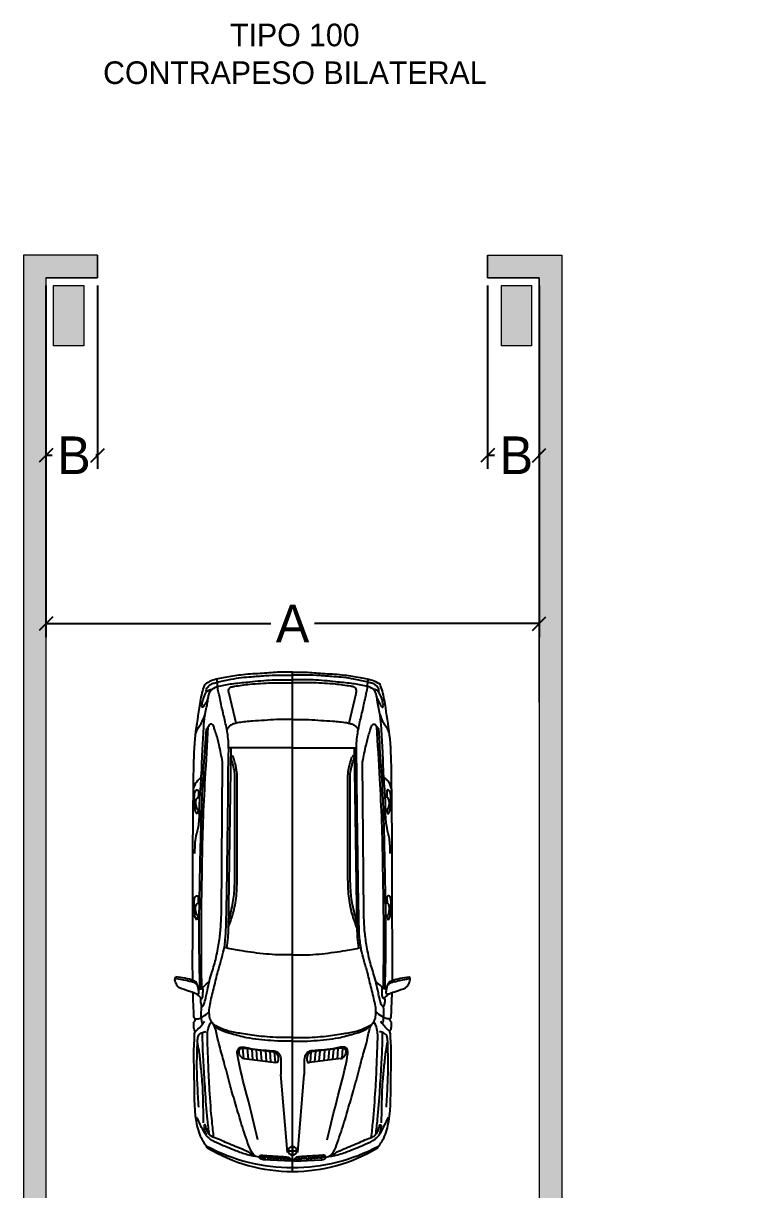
# Model space of a CAD drawing. Header units: millimetres. Extents: x -91473 to 54282, y -59594 to -16661.
# Drawn here: x -25806 to -20972, y -24462 to -16726 of the extents above; entities that cross this region are included whole.
import ezdxf

# ---------------------------------------------------------------- set-up
doc = ezdxf.new("R2010")
doc.units = ezdxf.units.MM
doc.header["$LTSCALE"] = 50
doc.header["$PDMODE"] = 3
doc.header["$PDSIZE"] = -20
doc.styles.get("Standard").update_dxf_attribs({"font": 'cdm.shx'})
doc.dimstyles.new('ELIAS', dxfattribs={"dimscale": 500, "dimtxt": 0.45, "dimasz": 0.18, "dimexe": 0.18, "dimexo": 0.1, "dimgap": 0.09, "dimtad": 0, "dimtih": 1, "dimtoh": 1, "dimdec": 0, "dimzin": 0, "dimdsep": 46, "dimtxsty": 'Standard', "dimcen": 0.09, "dimadec": 0, "dimazin": 0, "dimtfac": 1, "dimtdec": 0, "dimtofl": 0, "dimtmove": 0, "dimatfit": 3, "dimfxl": 1, "dimtolj": 1, "dimtzin": 0, "dimarcsym": 0})

# ---------------------------------------------------------------- blocks, each defined once
blk = doc.blocks.new('_Oblique')
at = {"color": 0, "linetype": 'ByBlock', "lineweight": -2}
blk.add_line((-0.5, -0.5), (0.5, 0.5), dxfattribs=at)
blk = doc.blocks.new('*D12')
at = {"color": 0, "lineweight": -2, "transparency": 16777216}
for p, q in [((-25656.3, -18463.7), (-25656.3, -19680.7)), ((-25314.2, -18463.7), (-25314.2, -19680.7)), ((-25656.3, -19590.7), (-25616.3, -19590.7)), ((-25314.2, -19590.7), (-25326.3, -19590.7))]:
    blk.add_line(p, q, dxfattribs=at)
at = {"layer": 'Defpoints', "color": 0, "lineweight": 30, "transparency": 16777216}
for p in [(-25656.3, -18413.7), (-25314.2, -18413.7), (-25656.3, -19590.7)]:
    blk.add_point(p, dxfattribs=at)
at = {"color": 0, "lineweight": -2, "transparency": 16777216, "xscale": 90, "yscale": 90, "zscale": 90, "rotation": 180}
blk.add_blockref('_Oblique', (-25656.3, -19590.7), dxfattribs=at)
at = {"color": 0, "lineweight": -2, "transparency": 16777216, "xscale": 90, "yscale": 90, "zscale": 90}
blk.add_blockref('_Oblique', (-25314.2, -19590.7), dxfattribs=at)
at = {"color": 0, "lineweight": 18, "transparency": 16777216, "insert": (-25471.3, -19590.7), "char_height": 250, "attachment_point": 5}
blk.add_mtext('\\A1;B', dxfattribs=at)
blk = doc.blocks.new('*D14')
at = {"color": 0, "lineweight": -2, "transparency": 16777216}
for p, q in [((-25656.3, -18463.7), (-25656.3, -20797.2)), ((-22387.3, -18463.7), (-22387.3, -20797.2)), ((-25656.3, -20707.2), (-24166.8, -20707.2)), ((-22387.3, -20707.2), (-23876.8, -20707.2))]:
    blk.add_line(p, q, dxfattribs=at)
at = {"layer": 'Defpoints', "color": 0, "lineweight": 30, "transparency": 16777216}
for p in [(-25656.3, -18413.7), (-22387.3, -18413.7), (-22387.3, -20707.2)]:
    blk.add_point(p, dxfattribs=at)
at = {"color": 0, "lineweight": -2, "transparency": 16777216, "xscale": 90, "yscale": 90, "zscale": 90, "rotation": 180}
blk.add_blockref('_Oblique', (-25656.3, -20707.2), dxfattribs=at)
at = {"color": 0, "lineweight": -2, "transparency": 16777216, "xscale": 90, "yscale": 90, "zscale": 90}
blk.add_blockref('_Oblique', (-22387.3, -20707.2), dxfattribs=at)
at = {"color": 0, "lineweight": 18, "transparency": 16777216, "insert": (-24021.8, -20707.2), "char_height": 250, "attachment_point": 5}
blk.add_mtext('\\A1;A', dxfattribs=at)
blk = doc.blocks.new('*D23')
at = {"color": 0, "lineweight": -2, "transparency": 16777216}
for p, q in [((-22729.4, -18463.7), (-22729.4, -19680.7)), ((-22387.3, -18463.7), (-22387.3, -19680.7)), ((-22729.4, -19590.7), (-22683.6, -19590.7)), ((-22387.3, -19590.7), (-22393.6, -19590.7))]:
    blk.add_line(p, q, dxfattribs=at)
at = {"layer": 'Defpoints', "color": 0, "lineweight": 30, "transparency": 16777216}
for p in [(-22729.4, -18413.7), (-22387.3, -18413.7), (-22387.3, -19590.7)]:
    blk.add_point(p, dxfattribs=at)
at = {"color": 0, "lineweight": -2, "transparency": 16777216, "xscale": 90, "yscale": 90, "zscale": 90, "rotation": 180}
blk.add_blockref('_Oblique', (-22729.4, -19590.7), dxfattribs=at)
at = {"color": 0, "lineweight": -2, "transparency": 16777216, "xscale": 90, "yscale": 90, "zscale": 90}
blk.add_blockref('_Oblique', (-22387.3, -19590.7), dxfattribs=at)
at = {"color": 0, "lineweight": 18, "transparency": 16777216, "insert": (-22538.6, -19590.7), "char_height": 250, "attachment_point": 5}
blk.add_mtext('\\A1;B', dxfattribs=at)

msp = doc.modelspace()

# ---------------------------------------------------------------- hatches: boundary and pattern name
at = {"lineweight": 30}
h = msp.add_hatch(color=6, dxfattribs=at)
h.dxf.hatch_style = 1
h.paths.add_polyline_path([(-25656.3, -18413.7), (-25314.2, -18413.7), (-25314.2, -18263.7), (-25806.3, -18263.7), (-25806.3, -25185.6), (-22237.3, -25185.6), (-22237.3, -18263.7), (-22729.4, -18263.7), (-22729.4, -18413.7), (-22387.3, -18413.7), (-22387.3, -21230.1), (-22387.3, -25035.6), (-25656.3, -25035.6)])
h = msp.add_hatch(color=7, dxfattribs=at)
h.dxf.hatch_style = 1
h.paths.add_polyline_path([(-25406.3, -18463.7), (-25606.3, -18463.7), (-25606.3, -18863.7), (-25406.3, -18863.7)])
h.paths.add_polyline_path([(-22437.3, -18463.7), (-22637.3, -18463.7), (-22637.3, -18863.7), (-22437.3, -18863.7)])
h.paths.add_polyline_path([(-16518.8, -18463.7), (-16718.8, -18463.7), (-16718.8, -18863.7), (-16518.8, -18863.7)])
h.paths.add_polyline_path([(-16518.8, -18913.7), (-16718.8, -18913.7), (-16718.8, -19313.7), (-16518.8, -19313.7)])
h.paths.add_polyline_path([(-13196.5, -24585.6), (-13396.5, -24585.6), (-13396.5, -24985.6), (-13196.5, -24985.6)])
h.paths.add_polyline_path([(-10227.5, -24585.6), (-10427.5, -24585.6), (-10427.5, -24985.6), (-10227.5, -24985.6)])

# ---------------------------------------------------------------- linework, layer by layer
at = {"lineweight": 18}
for p, q in [((-25806.3, -18263.7), (-25806.3, -25185.6)), ((-25314.2, -18263.7), (-25806.3, -18263.7)), ((-25314.2, -18263.7), (-25806.3, -18263.7)), ((-25314.2, -18263.7), (-25314.2, -18413.7)), ((-25314.2, -18413.7), (-25314.2, -18263.7)), ((-22729.4, -18263.7), (-22729.4, -18413.7)), ((-22729.4, -18263.7), (-22237.3, -18263.7)), ((-22729.4, -18263.7), (-22237.3, -18263.7)), ((-22729.4, -18413.7), (-22729.4, -18263.7)), ((-22237.3, -18263.7), (-22237.3, -25185.6)), ((-25314.2, -18413.7), (-25656.3, -18413.7)), ((-25656.3, -18413.7), (-25314.2, -18413.7)), ((-25656.3, -18413.7), (-25656.3, -25035.6)), ((-25606.3, -18463.7), (-25406.3, -18463.7)), ((-25606.3, -18863.7), (-25606.3, -18463.7)), ((-25406.3, -18463.7), (-25406.3, -18863.7)), ((-22729.4, -18413.7), (-22387.3, -18413.7)), ((-22387.3, -18413.7), (-22729.4, -18413.7)), ((-22637.3, -18463.7), (-22437.3, -18463.7)), ((-22637.3, -18863.7), (-22637.3, -18463.7)), ((-22437.3, -18463.7), (-22437.3, -18863.7)), ((-22387.3, -18413.7), (-22387.3, -21230.1)), ((-22387.3, -21230.1), (-22387.3, -18413.7)), ((-25406.3, -18863.7), (-25606.3, -18863.7)), ((-22437.3, -18863.7), (-22637.3, -18863.7)), ((-22387.3, -21230.1), (-22387.3, -25035.6))]:
    msp.add_line(p, q, dxfattribs=at)
for p, q in [((-24021.8, -21030), (-24120.7, -21030)), ((-24021.8, -24341.1), (-24021.8, -21030)), ((-24021.8, -21030), (-23922.9, -21030)), ((-24113.4, -21079.1), (-24021.8, -21079.1)), ((-24111.3, -21048), (-24021.8, -21048)), ((-24106.5, -21099.5), (-24021.8, -21099.5)), ((-23932.3, -21048), (-24021.8, -21048)), ((-23930.3, -21079.1), (-24021.8, -21079.1)), ((-23937.2, -21099.5), (-24021.8, -21099.5)), ((-24396.5, -21367.7), (-24442.5, -21171.3)), ((-23647.2, -21367.7), (-23601.1, -21171.3)), ((-24021.8, -21343.2), (-24128.9, -21343.2)), ((-24021.8, -21343.2), (-23914.7, -21343.2)), ((-24430.8, -21531.6), (-24448.4, -22730.8)), ((-24021.8, -21531.6), (-24445.4, -21531.6)), ((-24021.8, -21531.6), (-23598.3, -21531.6)), ((-23612.8, -21531.6), (-23595.2, -22730.8)), ((-24493.8, -22635), (-24486.3, -21622.9)), ((-23549.9, -22635), (-23557.3, -21622.9)), ((-24404.6, -22334), (-24404.6, -21744.3)), ((-24388.9, -22387.6), (-24388.9, -21760.3)), ((-23654.8, -22387.6), (-23654.8, -21760.3)), ((-23639.1, -22334), (-23639.1, -21744.3)), ((-24021.8, -22904.6), (-24136.1, -22904.6)), ((-24021.8, -22904.6), (-23907.5, -22904.6)), ((-24021.8, -23453.2), (-24095.8, -23453.2)), ((-24021.8, -23477.3), (-24075.1, -23477.3)), ((-24021.8, -23453.2), (-23947.8, -23453.2)), ((-24021.8, -23477.3), (-23968.6, -23477.3)), ((-24353, -23522.3), (-24347.9, -23591.2)), ((-24343.9, -23592.1), (-24133.3, -23618)), ((-24339.2, -23523.2), (-24145.2, -23546.6)), ((-24321.8, -23525.4), (-24316.6, -23595.5)), ((-24292.8, -23528.9), (-24287.5, -23599)), ((-24264.1, -23532.2), (-24258.8, -23602.6)), ((-24233.8, -23535.9), (-24228.5, -23606.3)), ((-24201.8, -23539.7), (-24196.5, -23610.2)), ((-24173.5, -23543.2), (-24168.2, -23613.7)), ((-24143.1, -23547.7), (-24138, -23617.5)), ((-23699.8, -23592.1), (-23910.3, -23618)), ((-23900.5, -23547.7), (-23905.7, -23617.5)), ((-23704.5, -23523.2), (-23898.5, -23546.6)), ((-23870.2, -23543.2), (-23875.4, -23613.7)), ((-23841.9, -23539.7), (-23847.1, -23610.2)), ((-23809.9, -23535.9), (-23815.1, -23606.3)), ((-23779.6, -23532.2), (-23784.8, -23602.6)), ((-23750.9, -23528.9), (-23756.1, -23599)), ((-23721.8, -23525.4), (-23727, -23595.5)), ((-23690.6, -23522.3), (-23695.7, -23591.2)), ((-24056.5, -24215.3), (-24099.6, -23697.2)), ((-23987.1, -24215.3), (-23944, -23697.2)), ((-24050.2, -24203.3), (-23993.5, -24203.3)), ((-24021.8, -24174.9), (-24021.8, -24231.6)), ((-24029.4, -24273), (-24213.7, -24263.7)), ((-24014.2, -24273), (-23830, -24263.7))]:
    msp.add_line(p, q)
for points in [[(-24242.6, -24245.5), (-24213.7, -24245.5), (-24213.7, -24252), (-24202.6, -24252), (-24202.6, -24242.9), (-24189, -24242.9), (-24189, -24253.5), (-24181, -24253.5), (-24181, -24243.4), (-24169.9, -24243.4), (-24169.9, -24254.5), (-24162.9, -24254.5), (-24162.9, -24248), (-24149.8, -24248), (-24149.8, -24257), (-24139.7, -24257), (-24139.7, -24250), (-24126.7, -24250), (-24126.7, -24258.5), (-24115.1, -24258.5), (-24115.1, -24250.5), (-24102.5, -24250.5), (-24102.5, -24257), (-24095.5, -24257), (-24095.5, -24251.5), (-24081.4, -24251.5), (-24081.4, -24261.6), (-24072.4, -24261.6), (-24072.4, -24255.5), (-24058.3, -24255.5), (-24058.3, -24265.1), (-24048.7, -24265.1), (-24048.7, -24265.1), (-24048.7, -24260.1), (-24032.8, -24260.7)], [(-23801.1, -24245.5), (-23830, -24245.5), (-23830, -24252), (-23841.1, -24252), (-23841.1, -24242.9), (-23854.6, -24242.9), (-23854.6, -24253.5), (-23862.7, -24253.5), (-23862.7, -24243.4), (-23873.7, -24243.4), (-23873.7, -24254.5), (-23880.8, -24254.5), (-23880.8, -24248), (-23893.9, -24248), (-23893.9, -24257), (-23903.9, -24257), (-23903.9, -24250), (-23917, -24250), (-23917, -24258.5), (-23928.5, -24258.5), (-23928.5, -24250.5), (-23941.1, -24250.5), (-23941.1, -24257), (-23948.2, -24257), (-23948.2, -24251.5), (-23962.2, -24251.5), (-23962.2, -24261.6), (-23971.3, -24261.6), (-23971.3, -24255.5), (-23985.4, -24255.5), (-23985.4, -24265.1), (-23994.9, -24265.1), (-23994.9, -24265.1), (-23994.9, -24260.1), (-24010.8, -24260.7)]]:
    msp.add_lwpolyline(points)
for centre, radius, start, end in [((-24022.1, -23114.4), 1200.9, 241.72905, 270.01189), ((-24019.3, -23240.5), 1100.5, 238.9345, 269.8703), ((-24021.8, -24203.3), 28.3, 90, 270), ((-24021.6, -23114.4), 1200.9, 269.98811, 298.27095), ((-24021.8, -24203.3), 28.3, 270, 90), ((-24024.3, -23240.5), 1100.5, 270.1297, 301.0655)]:
    msp.add_arc(centre, radius, start, end)
for points in [[(-24120.7, -21030), (-24237.1, -21038.2), (-24365.8, -21048), (-24469.9, -21065.1), (-24561.8, -21087), (-24601.6, -21108.5)], [(-23922.9, -21030), (-23806.5, -21038.2), (-23677.9, -21048), (-23573.7, -21065.1), (-23481.8, -21087), (-23442, -21108.5)], [(-24668.7, -22231.7), (-24663.2, -22132.8), (-24647.8, -22064.6), (-24641.2, -22020.7), (-24637.9, -21898.7), (-24628.1, -21747), (-24619.2, -21552.9), (-24610.5, -21402.3), (-24602.8, -21316.6), (-24585.2, -21227.6), (-24581.9, -21201.2), (-24561, -21147.4), (-24544.6, -21134.2), (-24498.4, -21118.8), (-24411.3, -21104.4), (-24305.9, -21093.4), (-24157.3, -21080.2), (-24113.4, -21079.1)], [(-24593.3, -21161.5), (-24592.6, -21142.4), (-24584, -21127.6), (-24564.6, -21110.3), (-24542.4, -21101.1), (-24513, -21094.2), (-24428.6, -21076.5), (-24360.3, -21064.3), (-24294.5, -21059.4), (-24202.4, -21052), (-24111.3, -21048)], [(-24559.7, -23347.3), (-24567.8, -23333.3), (-24572.1, -23313.2), (-24574.1, -23268), (-24566.6, -23220.4), (-24540.7, -23113), (-24516.5, -23015.4), (-24494, -22936.7), (-24477.5, -22870.1), (-24473.6, -22850.3), (-24467.6, -22806.2), (-24462.6, -22717.9), (-24458.8, -22553.9), (-24455.5, -22360.5), (-24452.4, -22093.9), (-24449.3, -21888.1), (-24447, -21637.6), (-24445.4, -21528.9), (-24448.5, -21471.1), (-24465.4, -21371), (-24487, -21279.1), (-24507, -21186.6), (-24513.9, -21155.1), (-24517.8, -21135), (-24518.8, -21115.1), (-24519.8, -21101.4), (-24521.7, -21089.7), (-24522.1, -21074.5)], [(-24442.5, -21171.3), (-24445.4, -21148.4), (-24440.1, -21135.5), (-24428, -21127.4), (-24405.9, -21122.4), (-24305.5, -21109.2), (-24161.1, -21100.5), (-24106.5, -21099.5)], [(-23601.1, -21171.3), (-23598.2, -21148.4), (-23603.6, -21135.5), (-23615.7, -21127.4), (-23637.7, -21122.4), (-23738.1, -21109.2), (-23882.6, -21100.5), (-23937.2, -21099.5)], [(-23450.4, -21161.5), (-23451.1, -21142.4), (-23459.7, -21127.6), (-23479, -21110.3), (-23501.3, -21101.1), (-23530.6, -21094.2), (-23615.1, -21076.5), (-23683.3, -21064.3), (-23749.2, -21059.4), (-23841.3, -21052), (-23932.3, -21048)], [(-23375, -22231.7), (-23380.4, -22132.8), (-23395.8, -22064.6), (-23402.4, -22020.7), (-23405.7, -21898.7), (-23415.6, -21747), (-23424.4, -21552.9), (-23433.2, -21402.3), (-23440.9, -21316.6), (-23458.5, -21227.6), (-23461.8, -21201.2), (-23482.6, -21147.4), (-23499.1, -21134.2), (-23545.2, -21118.8), (-23632.3, -21104.4), (-23737.7, -21093.4), (-23886.3, -21080.2), (-23930.3, -21079.1)], [(-23483.9, -23347.3), (-23475.8, -23333.3), (-23471.5, -23313.2), (-23469.6, -23268), (-23477, -23220.4), (-23503, -23113), (-23527.1, -23015.4), (-23549.7, -22936.7), (-23566.2, -22870.1), (-23570, -22850.3), (-23576.1, -22806.2), (-23581, -22717.9), (-23584.9, -22553.9), (-23588.1, -22360.5), (-23591.3, -22093.9), (-23594.4, -21888.1), (-23596.7, -21637.6), (-23598.2, -21528.9), (-23595.1, -21471.1), (-23578.2, -21371), (-23556.6, -21279.1), (-23536.6, -21186.6), (-23529.7, -21155.1), (-23525.9, -21135), (-23524.8, -21115.1), (-23523.9, -21101.4), (-23522, -21089.7), (-23521.5, -21074.5)], [(-24623.5, -21250.7), (-24620.5, -21233.8), (-24612.5, -21203.5), (-24603.6, -21181), (-24593.2, -21161.4), (-24577.2, -21148.3), (-24555.8, -21142.2)], [(-23420.2, -21250.7), (-23423.2, -21233.8), (-23431.2, -21203.5), (-23440.1, -21181), (-23450.5, -21161.4), (-23466.5, -21148.3), (-23487.9, -21142.2)], [(-24581.1, -21196.3), (-24587.5, -21212.5), (-24594.8, -21229.4), (-24601.1, -21240.8), (-24609.3, -21252.8), (-24614.5, -21259.6), (-24617.2, -21262), (-24618.8, -21262.1), (-24620.9, -21260.8), (-24622.4, -21257.4), (-24623.5, -21250.7)], [(-23462.5, -21196.3), (-23456.1, -21212.5), (-23448.8, -21229.4), (-23442.5, -21240.8), (-23434.3, -21252.8), (-23429.2, -21259.6), (-23426.5, -21262), (-23424.8, -21262.1), (-23422.7, -21260.8), (-23421.3, -21257.4), (-23420.2, -21250.7)], [(-24664.4, -21440.6), (-24650, -21404.6), (-24630.9, -21375.5), (-24620.9, -21356.3), (-24601.7, -21310.4)], [(-24128.9, -21343.2), (-24287.7, -21354.4), (-24378.7, -21363.9), (-24408, -21370.8), (-24432.2, -21381.2), (-24446.8, -21395), (-24456.9, -21412.7)], [(-23914.7, -21343.2), (-23755.9, -21354.4), (-23665, -21363.9), (-23635.6, -21370.8), (-23611.5, -21381.2), (-23596.8, -21395), (-23586.7, -21412.7)], [(-23379.2, -21440.6), (-23393.6, -21404.6), (-23412.8, -21375.5), (-23422.7, -21356.3), (-23442, -21310.4)], [(-24634.8, -23130), (-24639.2, -22953.3), (-24640.3, -22666.1), (-24634.9, -22343), (-24622.9, -21901.8), (-24592.7, -21405.7)], [(-24623.7, -23127), (-24626.5, -22766.1), (-24620.6, -22311.8), (-24613.9, -22021.3), (-24600.5, -21737), (-24580.3, -21390.7)], [(-24486.3, -21623), (-24508.7, -21513.3), (-24528.3, -21439.3), (-24539, -21406.3), (-24547, -21384), (-24554.2, -21376), (-24560.1, -21373.5), (-24567.4, -21375), (-24575.9, -21384.5), (-24592.7, -21405.7)], [(-23557.3, -21623), (-23535, -21513.3), (-23515.3, -21439.3), (-23504.6, -21406.3), (-23496.6, -21384), (-23489.5, -21376), (-23483.6, -21373.5), (-23476.2, -21375), (-23467.8, -21384.5), (-23451, -21405.7)], [(-23419.9, -23127), (-23417.1, -22766.1), (-23423, -22311.8), (-23429.8, -22021.3), (-23443.1, -21737), (-23463.4, -21390.7)], [(-23408.8, -23130), (-23404.5, -22953.3), (-23403.3, -22666.1), (-23408.7, -22343), (-23420.7, -21901.8), (-23451, -21405.7)], [(-24404.6, -21744.3), (-24405.7, -21691.1), (-24415.8, -21646.5), (-24423.9, -21617.6), (-24431.8, -21595.8), (-24427.4, -21585), (-24422.2, -21583.5), (-24415.1, -21591.6)], [(-24388.9, -21760.3), (-24388.8, -21714.9), (-24394.8, -21665.4), (-24415.1, -21591.6)], [(-23654.8, -21760.3), (-23654.9, -21714.9), (-23648.9, -21665.4), (-23628.5, -21591.6)], [(-23639.1, -21744.3), (-23638, -21691.1), (-23627.8, -21646.5), (-23619.7, -21617.6), (-23611.9, -21595.8), (-23616.3, -21585), (-23621.5, -21583.5), (-23628.5, -21591.6)], [(-24678.6, -21803.9), (-24668.5, -21776.7), (-24654.7, -21752.4), (-24639.5, -21737.7), (-24633.3, -21732.9), (-24614.4, -21734)], [(-23365.1, -21803.9), (-23375.1, -21776.7), (-23388.9, -21752.4), (-23404.2, -21737.7), (-23410.4, -21732.9), (-23429.3, -21734)], [(-24654.1, -21970.9), (-24663.1, -21956.5), (-24670.2, -21933.7), (-24672.7, -21903.3), (-24671, -21833.4), (-24666.3, -21818), (-24656, -21810.6), (-24648.7, -21811.9), (-24645.7, -21819.7)], [(-23389.6, -21970.9), (-23380.5, -21956.5), (-23373.4, -21933.7), (-23371, -21903.3), (-23372.7, -21833.4), (-23377.3, -21818), (-23387.6, -21810.6), (-23395, -21811.9), (-23397.9, -21819.7)], [(-24638.3, -21933.5), (-24642.6, -21939.1), (-24648.7, -21940.5), (-24653.6, -21937.3), (-24657.3, -21929), (-24657.7, -21868.5), (-24651.9, -21861.9), (-24644.3, -21858.9), (-24637.3, -21859)], [(-24645.7, -21819.7), (-24646.2, -21847.9), (-24647.5, -21859.6)], [(-23405.3, -21933.5), (-23401.1, -21939.1), (-23395, -21940.5), (-23390.1, -21937.3), (-23386.4, -21929), (-23385.9, -21868.5), (-23391.8, -21861.9), (-23399.4, -21858.9), (-23406.3, -21859)], [(-23397.9, -21819.7), (-23397.4, -21847.9), (-23396.2, -21859.6)], [(-24647.4, -21940.7), (-24649.2, -21953), (-24654.1, -21970.9)], [(-23396.3, -21940.7), (-23394.5, -21953), (-23389.6, -21970.9)], [(-24447.8, -22686.9), (-24419.6, -22571.4), (-24406.5, -22462.8), (-24404.6, -22334)], [(-23595.8, -22686.9), (-23624, -22571.4), (-23637.2, -22462.8), (-23639.1, -22334)], [(-24448.3, -22723.5), (-24417.1, -22632.5), (-24394.5, -22513.8), (-24388.9, -22387.6)], [(-23595.3, -22723.5), (-23626.5, -22632.5), (-23649.1, -22513.8), (-23654.8, -22387.6)], [(-24655.8, -22673.2), (-24664.8, -22658.7), (-24671.9, -22635.9), (-24674.4, -22605.5), (-24672.7, -22535.7), (-24668, -22520.3), (-24657.7, -22512.9), (-24650.4, -22514.1), (-24647.4, -22522)], [(-24640, -22635.8), (-24644.3, -22641.3), (-24650.4, -22642.8), (-24655.3, -22639.6), (-24659, -22631.3), (-24659.4, -22570.7), (-24653.6, -22564.1), (-24646, -22561.2), (-24639, -22561.3)], [(-24647.4, -22522), (-24647.9, -22550.2), (-24649.2, -22561.9)], [(-23403.6, -22635.8), (-23399.4, -22641.3), (-23393.3, -22642.8), (-23388.4, -22639.6), (-23384.7, -22631.3), (-23384.2, -22570.7), (-23390.1, -22564.1), (-23397.7, -22561.2), (-23404.6, -22561.3)], [(-23396.2, -22522), (-23395.7, -22550.2), (-23394.5, -22561.9)], [(-23387.9, -22673.2), (-23378.8, -22658.7), (-23371.7, -22635.9), (-23369.3, -22605.5), (-23371, -22535.7), (-23375.6, -22520.3), (-23385.9, -22512.9), (-23393.3, -22514.1), (-23396.2, -22522)], [(-24649.1, -22642.9), (-24650.9, -22655.3), (-24655.8, -22673.2)], [(-24630.9, -23189.2), (-24632.4, -23202.9), (-24630.6, -23226.2), (-24627, -23240.7), (-24626.1, -23244.1), (-24622.5, -23247.5), (-24617.2, -23244.3), (-24606, -23222.7), (-24594.3, -23176.8), (-24586.5, -23137.3), (-24556.8, -23022.2), (-24528.1, -22921.3), (-24516.7, -22863.8), (-24508.1, -22813.1), (-24497.8, -22720.5), (-24493.8, -22635)], [(-23412.7, -23189.2), (-23411.2, -23202.9), (-23413.1, -23226.2), (-23416.7, -23240.7), (-23417.5, -23244.1), (-23421.1, -23247.5), (-23426.5, -23244.3), (-23437.6, -23222.7), (-23449.3, -23176.8), (-23457.1, -23137.3), (-23486.9, -23022.2), (-23515.6, -22921.3), (-23526.9, -22863.8), (-23535.6, -22813.1), (-23545.8, -22720.5), (-23549.9, -22635)], [(-23394.6, -22642.9), (-23392.8, -22655.3), (-23387.9, -22673.2)], [(-24448.4, -22730.8), (-24450.9, -22789.9), (-24459.2, -22859)], [(-23595.2, -22730.8), (-23592.7, -22789.9), (-23584.4, -22859)], [(-24136.1, -22904.6), (-24298.9, -22886.6), (-24374.4, -22874.8), (-24474.7, -22856)], [(-23907.5, -22904.6), (-23744.8, -22886.6), (-23669.2, -22874.8), (-23569, -22856)], [(-24630.9, -23189.2), (-24648.2, -23172.9), (-24657.2, -23165.6), (-24696.8, -23148.8), (-24724.8, -23139.5), (-24782.1, -23113.3), (-24794.9, -23091.7), (-24800.7, -23063.2), (-24795.5, -23050.9)], [(-24659.5, -23164.1), (-24647.1, -23164.8), (-24642.3, -23156.9), (-24643.8, -23142.3), (-24648.3, -23118), (-24655, -23097.8), (-24664, -23083.6), (-24677, -23076.1), (-24795.5, -23050.9)], [(-23412.7, -23189.2), (-23395.5, -23172.9), (-23386.4, -23165.6), (-23346.8, -23148.8), (-23318.9, -23139.5), (-23261.6, -23113.3), (-23248.8, -23091.7), (-23242.9, -23063.2), (-23248.2, -23050.9)], [(-23384.2, -23164.1), (-23396.5, -23164.8), (-23401.4, -23156.9), (-23399.9, -23142.3), (-23395.4, -23118), (-23388.7, -23097.8), (-23379.7, -23083.6), (-23366.6, -23076.1), (-23248.2, -23050.9)], [(-24652.1, -23104.9), (-24666.6, -23092.6), (-24705.8, -23079.8), (-24800.3, -23061.4)], [(-24646, -23130.3), (-24628.3, -23129.4), (-24612.8, -23116.7), (-24570, -23077.2)], [(-24630.9, -23189.2), (-24624.6, -23193.4), (-24619.4, -23185.9), (-24616.1, -23162.8), (-24615.2, -23135.5), (-24617.2, -23121.3)], [(-23397.6, -23130.3), (-23415.3, -23129.4), (-23430.8, -23116.7), (-23473.6, -23077.2)], [(-23412.7, -23189.2), (-23419.1, -23193.4), (-23424.3, -23185.9), (-23427.5, -23162.8), (-23428.5, -23135.5), (-23426.5, -23121.3)], [(-23391.5, -23104.9), (-23377.1, -23092.6), (-23337.8, -23079.8), (-23243.4, -23061.4)], [(-24668.5, -23328.2), (-24641.6, -23326.4), (-24615.1, -23313.1), (-24573.9, -23284.4)], [(-24619.7, -23363.3), (-24625, -23330.7), (-24625, -23245.6)], [(-23375.2, -23328.2), (-23402, -23326.4), (-23428.5, -23313.1), (-23469.7, -23284.4)], [(-23424, -23363.3), (-23418.7, -23330.7), (-23418.7, -23245.6)], [(-24587.2, -24183.2), (-24625.9, -24119), (-24659.1, -24009.2), (-24673, -23718.4), (-24674.8, -23506.9), (-24671.5, -23441.4), (-24667.4, -23414.6), (-24649.9, -23397.1), (-24606.6, -23344.5)], [(-24666.1, -23412.4), (-24674.6, -23396.1), (-24676.7, -23365), (-24676.7, -23350.5)], [(-24676.7, -23350.5), (-24666.4, -23338.1), (-24675.3, -23318.1)], [(-24543.7, -24115), (-24555.5, -24010.2), (-24571.5, -23800.7), (-24580, -23632.8), (-24585.4, -23487.4), (-24586.5, -23443.6), (-24583.2, -23406.2), (-24567.2, -23359.1), (-24559.7, -23347.3)], [(-24262.9, -24242.2), (-24284.8, -24222.4), (-24313.6, -24165.4), (-24359.6, -24028.2), (-24398, -23899.1), (-24435, -23770.7), (-24472.2, -23630.4), (-24502.4, -23521.3), (-24519.5, -23456), (-24528.4, -23411.4), (-24543.5, -23370.2), (-24559.7, -23347.3)], [(-23780.7, -24242.2), (-23758.8, -24222.4), (-23730, -24165.4), (-23684.1, -24028.2), (-23645.7, -23899.1), (-23608.6, -23770.7), (-23571.5, -23630.4), (-23541.3, -23521.3), (-23524.1, -23456), (-23515.2, -23411.4), (-23500.1, -23370.2), (-23483.9, -23347.3)], [(-23499.9, -24115), (-23488.2, -24010.2), (-23472.2, -23800.7), (-23463.6, -23632.8), (-23458.3, -23487.4), (-23457.2, -23443.6), (-23460.4, -23406.2), (-23476.4, -23359.1), (-23483.9, -23347.3)], [(-23456.4, -24183.2), (-23417.7, -24119), (-23384.5, -24009.2), (-23370.7, -23718.4), (-23368.8, -23506.9), (-23372.2, -23441.4), (-23376.2, -23414.6), (-23393.7, -23397.1), (-23437.1, -23344.5)], [(-23366.9, -23350.5), (-23377.3, -23338.1), (-23368.3, -23318.1)], [(-23377.6, -23412.4), (-23369, -23396.1), (-23366.9, -23365), (-23366.9, -23350.5)], [(-24644.1, -23914.1), (-24651.7, -23771.5), (-24655.5, -23622.6), (-24653, -23503), (-24650.4, -23459.7), (-24642.8, -23435.5), (-24618.6, -23419), (-24597.1, -23412.5)], [(-24573.6, -24094.9), (-24585.6, -23996.8), (-24600.8, -23800.8), (-24611, -23635.3), (-24617.4, -23489), (-24618.6, -23419)], [(-24095.8, -23453.2), (-24245.3, -23442.8), (-24360.7, -23426), (-24445.4, -23409.6), (-24479.4, -23398.2), (-24512.5, -23383.2), (-24546.3, -23365.7)], [(-23947.8, -23453.2), (-23798.4, -23442.8), (-23682.9, -23426), (-23598.3, -23409.6), (-23564.2, -23398.2), (-23531.1, -23383.2), (-23497.4, -23365.7)], [(-23470, -24094.9), (-23458.1, -23996.8), (-23442.8, -23800.8), (-23432.6, -23635.3), (-23426.3, -23489), (-23425, -23419)], [(-23399.6, -23914.1), (-23391.9, -23771.5), (-23388.1, -23622.6), (-23390.7, -23503), (-23393.2, -23459.7), (-23400.8, -23435.5), (-23425, -23419), (-23446.5, -23412.5)], [(-24611.8, -24019.1), (-24614.2, -23879.3), (-24621.6, -23724.1), (-24631.4, -23626), (-24642, -23536.9), (-24652.3, -23480.5)], [(-24251.8, -24131.3), (-24324.4, -23835.1), (-24386.8, -23567.9), (-24388.4, -23555.3), (-24386.4, -23535.7), (-24378.8, -23523.3), (-24365.7, -23517.2), (-24340, -23517.2), (-24308.7, -23523.4), (-24155.3, -23540), (-24133.9, -23543.8), (-24119.4, -23552), (-24106.4, -23568.5), (-24102, -23580.5), (-24099.6, -23618.7), (-24099.6, -23645.8), (-24099.6, -23697.2)], [(-23791.8, -24131.3), (-23719.3, -23835.1), (-23656.9, -23567.9), (-23655.3, -23555.3), (-23657.2, -23535.7), (-23664.9, -23523.3), (-23678, -23517.2), (-23703.7, -23517.2), (-23735, -23523.4), (-23888.4, -23540), (-23909.7, -23543.8), (-23924.2, -23552), (-23937.3, -23568.5), (-23941.6, -23580.5), (-23944, -23618.7), (-23944, -23645.8), (-23944, -23697.2)], [(-23431.9, -24019.1), (-23429.4, -23879.3), (-23422.1, -23724.1), (-23412.3, -23626), (-23401.6, -23536.9), (-23391.4, -23480.5)], [(-24242.6, -24245.5), (-24321.9, -24229.9), (-24399.4, -24202.9), (-24508.3, -24158.5), (-24568.4, -24126.2), (-24585.2, -24110.2), (-24600.6, -24092.2), (-24619.8, -24058.2), (-24658.1, -23979.8)], [(-23801.1, -24245.5), (-23721.7, -24229.9), (-23644.2, -24202.9), (-23535.3, -24158.5), (-23475.2, -24126.2), (-23458.5, -24110.2), (-23443, -24092.2), (-23423.8, -24058.2), (-23385.5, -23979.8)], [(-24282.8, -24238.7), (-24303.1, -24220.6), (-24334.6, -24203.3), (-24441.4, -24158.3), (-24538.1, -24117.1), (-24561.9, -24106.3), (-24574.6, -24093.6), (-24588.2, -24069.5), (-24597.3, -24040.8), (-24600.6, -24032.5), (-24604.4, -24031.6), (-24606.7, -24033.2), (-24608.3, -24043.3), (-24603.2, -24074.9), (-24594.6, -24099.8)], [(-23760.8, -24238.7), (-23740.5, -24220.6), (-23709, -24203.3), (-23602.3, -24158.3), (-23505.5, -24117.1), (-23481.8, -24106.3), (-23469.1, -24093.6), (-23455.4, -24069.5), (-23446.3, -24040.8), (-23443, -24032.5), (-23439.3, -24031.6), (-23436.9, -24033.2), (-23435.3, -24043.3), (-23440.5, -24074.9), (-23449, -24099.8)], [(-24213.7, -24263.7), (-24235, -24256.1), (-24242.1, -24249.9), (-24240.4, -24239.6), (-24214.1, -24233.8), (-24063.8, -24244.1), (-24039.3, -24251.6), (-24033.5, -24259.2), (-24029.4, -24273)], [(-23830, -24263.7), (-23808.6, -24256.1), (-23801.5, -24249.9), (-23803.3, -24239.6), (-23829.5, -24233.8), (-23979.9, -24244.1), (-24004.3, -24251.6), (-24010.1, -24259.2), (-24014.2, -24273)]]:
    msp.add_spline(points, degree=3)
for points, knots in [([(-24683.3, -23073.6), (-24685, -22952.4), (-24682, -22698.9), (-24683.9, -22244.3), (-24678.9, -21832.1), (-24674.7, -21481.5), (-24642.6, -21297.1), (-24625.9, -21174.1), (-24607, -21123.2), (-24601.6, -21108.5)], [0.069293, 0.069293, 0.069293, 0.069293, 0.1722401, 0.2845904, 0.4554356, 0.5228586, 0.5816435, 0.614478, 0.6277141, 0.6277141, 0.6277141, 0.6277141]), ([(-23360.3, -23073.6), (-23358.7, -22952.4), (-23361.6, -22698.9), (-23359.8, -22244.3), (-23364.7, -21832.1), (-23368.9, -21481.5), (-23401, -21297.1), (-23417.8, -21174.1), (-23436.6, -21123.2), (-23442, -21108.5)], [0.069293, 0.069293, 0.069293, 0.069293, 0.1722401, 0.2845904, 0.4554356, 0.5228586, 0.5816435, 0.614478, 0.6277141, 0.6277141, 0.6277141, 0.6277141]), ([(-24675.3, -23318.1), (-24677.2, -23278.9), (-24679.7, -23224.1), (-24681.4, -23169.4), (-24681.8, -23153.8)], [0, 0, 0, 0, 0.03334031, 0.04655404, 0.04655404, 0.04655404, 0.04655404]), ([(-23368.3, -23318.1), (-23366.5, -23278.9), (-23363.9, -23224.1), (-23362.3, -23169.4), (-23361.9, -23153.8)], [0, 0, 0, 0, 0.03334031, 0.04655404, 0.04655404, 0.04655404, 0.04655404]), ([(-24075.1, -23477.3), (-24105.2, -23476.2), (-24189.1, -23472.6), (-24307.9, -23461.2), (-24415.4, -23431.6), (-24490.5, -23411.2), (-24525.1, -23386.6), (-24540.6, -23375.6)], [0.0150966, 0.0150966, 0.0150966, 0.0150966, 0.0407382, 0.0864628, 0.1158894, 0.1356581, 0.1517244, 0.1517244, 0.1517244, 0.1517244]), ([(-23968.6, -23477.3), (-23938.4, -23476.2), (-23854.5, -23472.6), (-23735.7, -23461.2), (-23628.2, -23431.6), (-23553.2, -23411.2), (-23518.5, -23386.6), (-23503, -23375.6)], [0.0150966, 0.0150966, 0.0150966, 0.0150966, 0.0407382, 0.0864628, 0.1158894, 0.1356581, 0.1517244, 0.1517244, 0.1517244, 0.1517244]), ([(-24340.6, -23592.5), (-24343.8, -23592.2), (-24351.6, -23590.9), (-24364.1, -23581.2), (-24372.3, -23566.4), (-24377.4, -23549.3), (-24375.8, -23531.8), (-24358.8, -23520.8), (-24346.4, -23522.3), (-24339.2, -23523.2)], [0.02034572, 0.02034572, 0.02034572, 0.02034572, 0.02311181, 0.02703858, 0.03318568, 0.03720095, 0.04230664, 0.04664467, 0.05269274, 0.05269274, 0.05269274, 0.05269274]), ([(-24145.2, -23546.6), (-24140.3, -23549.4), (-24131, -23554.7), (-24121.1, -23566.1), (-24116.9, -23579.3), (-24117.8, -23591.4), (-24116.4, -23602.7), (-24119.9, -23610.9), (-24123.8, -23619.5), (-24130, -23618.4), (-24133.3, -23618)], [0, 0, 0, 0, 0.0047793, 0.00907583, 0.01243343, 0.01620274, 0.01939947, 0.0218185, 0.02387629, 0.02648605, 0.02648605, 0.02648605, 0.02648605]), ([(-23898.5, -23546.6), (-23903.4, -23549.4), (-23912.7, -23554.7), (-23922.5, -23566.1), (-23926.8, -23579.3), (-23925.9, -23591.4), (-23927.3, -23602.7), (-23923.8, -23610.9), (-23919.8, -23619.5), (-23913.7, -23618.4), (-23910.3, -23618)], [0, 0, 0, 0, 0.0047793, 0.00907583, 0.01243343, 0.01620274, 0.01939947, 0.0218185, 0.02387629, 0.02648605, 0.02648605, 0.02648605, 0.02648605]), ([(-23703.1, -23592.5), (-23699.8, -23592.2), (-23692, -23590.9), (-23679.6, -23581.2), (-23671.4, -23566.4), (-23666.2, -23549.3), (-23667.8, -23531.8), (-23684.8, -23520.8), (-23697.2, -23522.3), (-23704.5, -23523.2)], [0.02034572, 0.02034572, 0.02034572, 0.02034572, 0.02311181, 0.02703858, 0.03318568, 0.03720095, 0.04230664, 0.04664467, 0.05269274, 0.05269274, 0.05269274, 0.05269274])]:
    msp.add_open_spline(points, degree=3, knots=knots)

# ---------------------------------------------------------------- texts
at = {"lineweight": 30, "insert": (-24006.8, -17130.2), "char_height": 150, "attachment_point": 8}
msp.add_mtext_dynamic_manual_height_columns('TIPO 100\\PCONTRAPESO BILATERAL', width=3811.502, gutter_width=24086.4, heights=[1524.4], dxfattribs=at)

# ---------------------------------------------------------------- dimensions: what is measured, and where the dimension line sits
at = {"lineweight": 18}
dim = msp.add_linear_dim(base=(-25656.3, -19590.7), p1=(-25314.2, -18413.7), p2=(-25656.3, -18413.7), text='B', dimstyle='ELIAS', override={"dimtxt": 0.5, "dimblk1": 'Oblique', "dimblk2": 'Oblique', "dimsah": 1}, dxfattribs=at)
dim.commit()
dim.dimension.update_dxf_attribs({"geometry": '*D12', "text_midpoint": (-25471.3, -19590.7), "dimtype": 160})
dim = msp.add_linear_dim(base=(-22387.3, -20707.2), p1=(-25656.3, -18413.7), p2=(-22387.3, -18413.7), text='A', dimstyle='ELIAS', override={"dimtxt": 0.5, "dimblk1": 'Oblique', "dimblk2": 'Oblique', "dimsah": 1}, dxfattribs=at)
dim.commit()
dim.dimension.update_dxf_attribs({"geometry": '*D14', "text_midpoint": (-24021.8, -20707.2)})
dim = msp.add_linear_dim(base=(-22387.3, -19590.7), p1=(-22729.4, -18413.7), p2=(-22387.3, -18413.7), angle=180, text='B', dimstyle='ELIAS', override={"dimtxt": 0.5, "dimblk1": 'Oblique', "dimblk2": 'Oblique', "dimsah": 1}, dxfattribs=at)
dim.commit()
dim.dimension.update_dxf_attribs({"geometry": '*D23', "text_midpoint": (-22538.6, -19590.7), "dimtype": 160})

doc.saveas('drawing.dxf')
